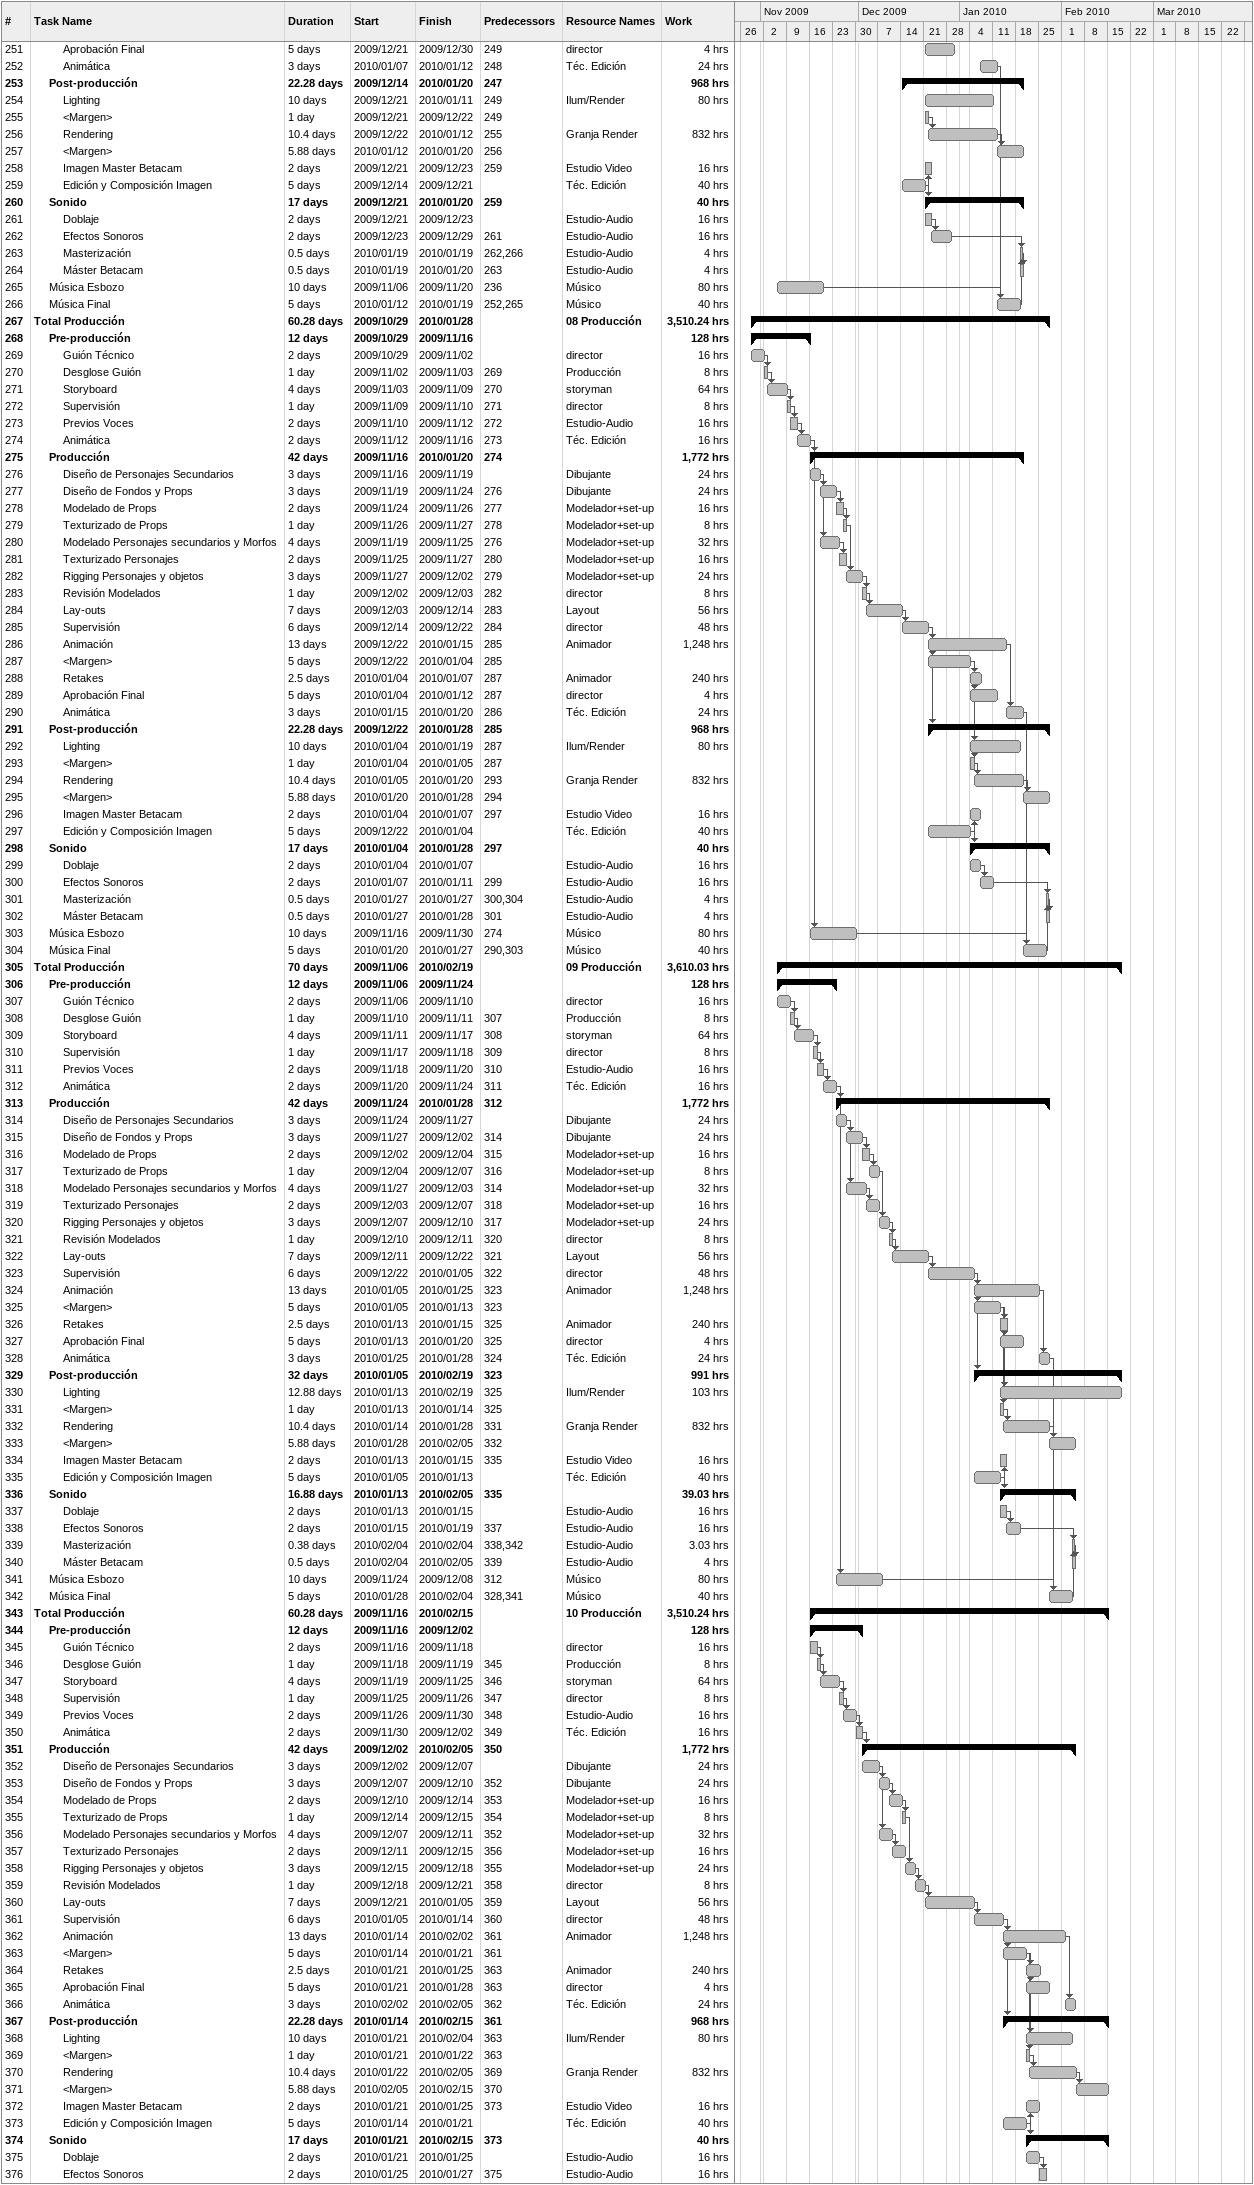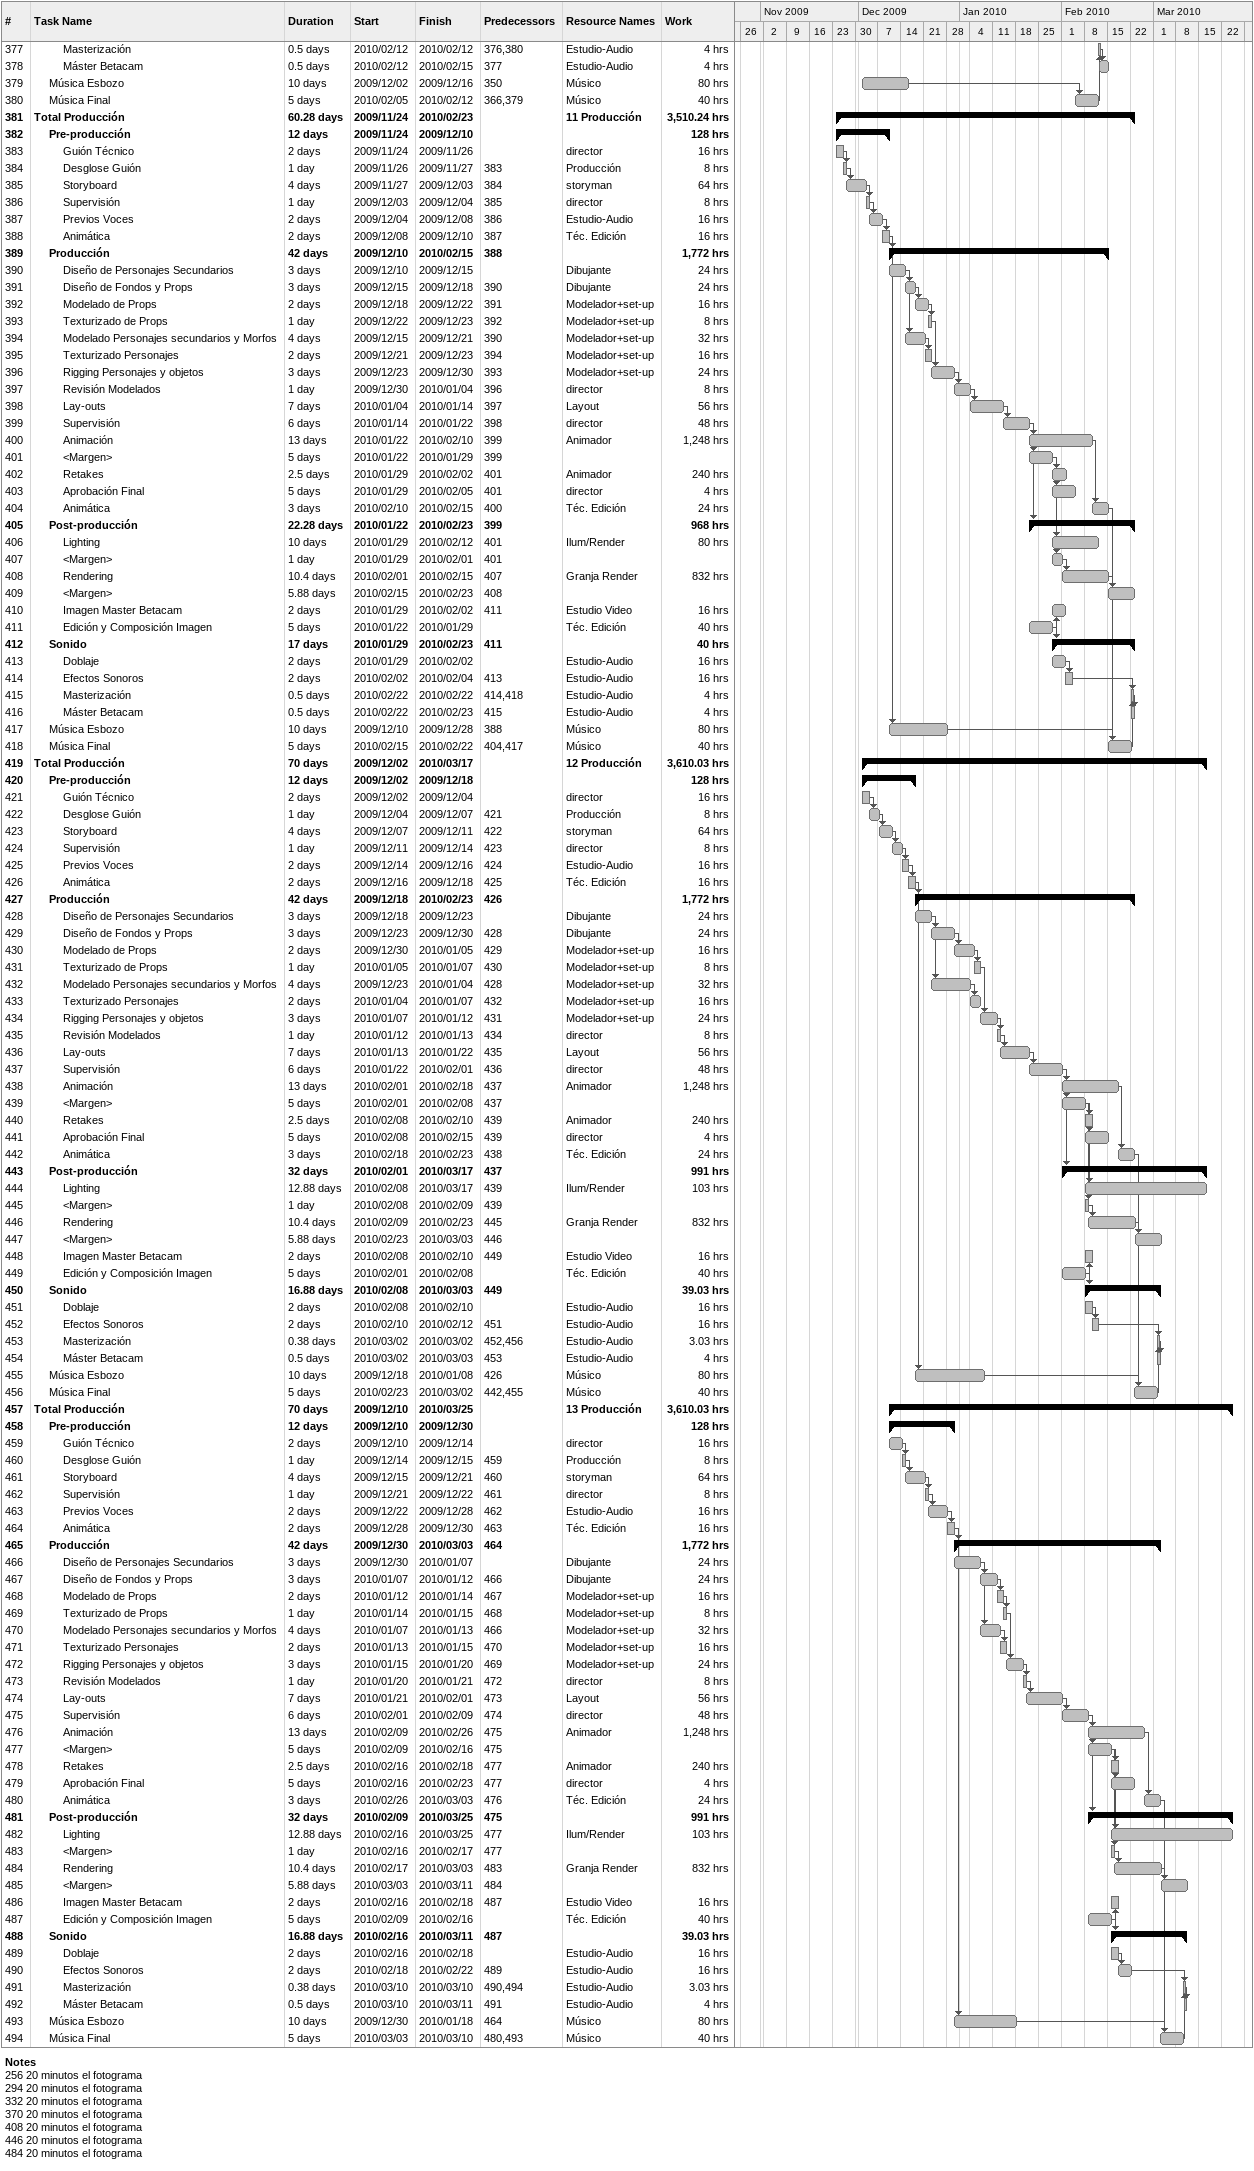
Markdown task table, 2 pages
| ID | Level | Task | Duration | Start | Finish | Predecessors | Resources | Work (h) |
|---|---|---|---|---|---|---|---|---|
| 251 | 3 | Aprobación Final | 5d | 2009-12-21 | 2009-12-30 | 249 | director | 4 |
| 252 | 3 | Animática | 3d | 2010-01-07 | 2010-01-12 | 248 | Téc. Edición | 24 |
| 253 | 2 | **Post-producción** | 22.28d | 2009-12-14 | 2010-01-20 | 247 |  | 968 |
| 254 | 3 | Lighting | 10d | 2009-12-21 | 2010-01-11 | 249 | Ilum/Render | 80 |
| 255 | 3 | <Margen> | 1d | 2009-12-21 | 2009-12-22 | 249 |  |  |
| 256 | 3 | Rendering | 10.4d | 2009-12-22 | 2010-01-12 | 255 | Granja Render | 832 |
| 257 | 3 | <Margen> | 5.88d | 2010-01-12 | 2010-01-20 | 256 |  |  |
| 258 | 3 | Imagen Master Betacam | 2d | 2009-12-21 | 2009-12-23 | 259 | Estudio Video | 16 |
| 259 | 3 | Edición y Composición Imagen | 5d | 2009-12-14 | 2009-12-21 |  | Téc. Edición | 40 |
| 260 | 2 | **Sonido** | 17d | 2009-12-21 | 2010-01-20 | 259 |  | 40 |
| 261 | 3 | Doblaje | 2d | 2009-12-21 | 2009-12-23 |  | Estudio-Audio | 16 |
| 262 | 3 | Efectos Sonoros | 2d | 2009-12-23 | 2009-12-29 | 261 | Estudio-Audio | 16 |
| 263 | 3 | Masterización | 0.5d | 2010-01-19 | 2010-01-19 | 262, 266 | Estudio-Audio | 4 |
| 264 | 3 | Máster Betacam | 0.5d | 2010-01-19 | 2010-01-20 | 263 | Estudio-Audio | 4 |
| 265 | 2 | Música Esbozo | 10d | 2009-11-06 | 2009-11-20 | 236 | Músico | 80 |
| 266 | 2 | Música Final | 5d | 2010-01-12 | 2010-01-19 | 252, 265 | Músico | 40 |
| 267 | 1 | **Total Producción** | 60.28d | 2009-10-29 | 2010-01-28 |  | 08 Producción | 3510.24 |
| 268 | 2 | **Pre-producción** | 12d | 2009-10-29 | 2009-11-16 |  |  | 128 |
| 269 | 3 | Guión Técnico | 2d | 2009-10-29 | 2009-11-02 |  | director | 16 |
| 270 | 3 | Desglose Guión | 1d | 2009-11-02 | 2009-11-03 | 269 | Producción | 8 |
| 271 | 3 | Storyboard | 4d | 2009-11-03 | 2009-11-09 | 270 | storyman | 64 |
| 272 | 3 | Supervisión | 1d | 2009-11-09 | 2009-11-10 | 271 | director | 8 |
| 273 | 3 | Previos Voces | 2d | 2009-11-10 | 2009-11-12 | 272 | Estudio-Audio | 16 |
| 274 | 3 | Animática | 2d | 2009-11-12 | 2009-11-16 | 273 | Téc. Edición | 16 |
| 275 | 2 | **Producción** | 42d | 2009-11-16 | 2010-01-20 | 274 |  | 1772 |
| 276 | 3 | Diseño de Personajes Secundarios | 3d | 2009-11-16 | 2009-11-19 |  | Dibujante | 24 |
| 277 | 3 | Diseño de Fondos y Props | 3d | 2009-11-19 | 2009-11-24 | 276 | Dibujante | 24 |
| 278 | 3 | Modelado de Props | 2d | 2009-11-24 | 2009-11-26 | 277 | Modelador+set-up | 16 |
| 279 | 3 | Texturizado de Props | 1d | 2009-11-26 | 2009-11-27 | 278 | Modelador+set-up | 8 |
| 280 | 3 | Modelado Personajes secundarios y Morfos | 4d | 2009-11-19 | 2009-11-25 | 276 | Modelador+set-up | 32 |
| 281 | 3 | Texturizado Personajes | 2d | 2009-11-25 | 2009-11-27 | 280 | Modelador+set-up | 16 |
| 282 | 3 | Rigging Personajes y objetos | 3d | 2009-11-27 | 2009-12-02 | 279 | Modelador+set-up | 24 |
| 283 | 3 | Revisión Modelados | 1d | 2009-12-02 | 2009-12-03 | 282 | director | 8 |
| 284 | 3 | Lay-outs | 7d | 2009-12-03 | 2009-12-14 | 283 | Layout | 56 |
| 285 | 3 | Supervisión | 6d | 2009-12-14 | 2009-12-22 | 284 | director | 48 |
| 286 | 3 | Animación | 13d | 2009-12-22 | 2010-01-15 | 285 | Animador | 1248 |
| 287 | 3 | <Margen> | 5d | 2009-12-22 | 2010-01-04 | 285 |  |  |
| 288 | 3 | Retakes | 2.5d | 2010-01-04 | 2010-01-07 | 287 | Animador | 240 |
| 289 | 3 | Aprobación Final | 5d | 2010-01-04 | 2010-01-12 | 287 | director | 4 |
| 290 | 3 | Animática | 3d | 2010-01-15 | 2010-01-20 | 286 | Téc. Edición | 24 |
| 291 | 2 | **Post-producción** | 22.28d | 2009-12-22 | 2010-01-28 | 285 |  | 968 |
| 292 | 3 | Lighting | 10d | 2010-01-04 | 2010-01-19 | 287 | Ilum/Render | 80 |
| 293 | 3 | <Margen> | 1d | 2010-01-04 | 2010-01-05 | 287 |  |  |
| 294 | 3 | Rendering | 10.4d | 2010-01-05 | 2010-01-20 | 293 | Granja Render | 832 |
| 295 | 3 | <Margen> | 5.88d | 2010-01-20 | 2010-01-28 | 294 |  |  |
| 296 | 3 | Imagen Master Betacam | 2d | 2010-01-04 | 2010-01-07 | 297 | Estudio Video | 16 |
| 297 | 3 | Edición y Composición Imagen | 5d | 2009-12-22 | 2010-01-04 |  | Téc. Edición | 40 |
| 298 | 2 | **Sonido** | 17d | 2010-01-04 | 2010-01-28 | 297 |  | 40 |
| 299 | 3 | Doblaje | 2d | 2010-01-04 | 2010-01-07 |  | Estudio-Audio | 16 |
| 300 | 3 | Efectos Sonoros | 2d | 2010-01-07 | 2010-01-11 | 299 | Estudio-Audio | 16 |
| 301 | 3 | Masterización | 0.5d | 2010-01-27 | 2010-01-27 | 300, 304 | Estudio-Audio | 4 |
| 302 | 3 | Máster Betacam | 0.5d | 2010-01-27 | 2010-01-28 | 301 | Estudio-Audio | 4 |
| 303 | 2 | Música Esbozo | 10d | 2009-11-16 | 2009-11-30 | 274 | Músico | 80 |
| 304 | 2 | Música Final | 5d | 2010-01-20 | 2010-01-27 | 290, 303 | Músico | 40 |
| 305 | 1 | **Total Producción** | 70d | 2009-11-06 | 2010-02-19 |  | 09 Producción | 3610.03 |
| 306 | 2 | **Pre-producción** | 12d | 2009-11-06 | 2009-11-24 |  |  | 128 |
| 307 | 3 | Guión Técnico | 2d | 2009-11-06 | 2009-11-10 |  | director | 16 |
| 308 | 3 | Desglose Guión | 1d | 2009-11-10 | 2009-11-11 | 307 | Producción | 8 |
| 309 | 3 | Storyboard | 4d | 2009-11-11 | 2009-11-17 | 308 | storyman | 64 |
| 310 | 3 | Supervisión | 1d | 2009-11-17 | 2009-11-18 | 309 | director | 8 |
| 311 | 3 | Previos Voces | 2d | 2009-11-18 | 2009-11-20 | 310 | Estudio-Audio | 16 |
| 312 | 3 | Animática | 2d | 2009-11-20 | 2009-11-24 | 311 | Téc. Edición | 16 |
| 313 | 2 | **Producción** | 42d | 2009-11-24 | 2010-01-28 | 312 |  | 1772 |
| 314 | 3 | Diseño de Personajes Secundarios | 3d | 2009-11-24 | 2009-11-27 |  | Dibujante | 24 |
| 315 | 3 | Diseño de Fondos y Props | 3d | 2009-11-27 | 2009-12-02 | 314 | Dibujante | 24 |
| 316 | 3 | Modelado de Props | 2d | 2009-12-02 | 2009-12-04 | 315 | Modelador+set-up | 16 |
| 317 | 3 | Texturizado de Props | 1d | 2009-12-04 | 2009-12-07 | 316 | Modelador+set-up | 8 |
| 318 | 3 | Modelado Personajes secundarios y Morfos | 4d | 2009-11-27 | 2009-12-03 | 314 | Modelador+set-up | 32 |
| 319 | 3 | Texturizado Personajes | 2d | 2009-12-03 | 2009-12-07 | 318 | Modelador+set-up | 16 |
| 320 | 3 | Rigging Personajes y objetos | 3d | 2009-12-07 | 2009-12-10 | 317 | Modelador+set-up | 24 |
| 321 | 3 | Revisión Modelados | 1d | 2009-12-10 | 2009-12-11 | 320 | director | 8 |
| 322 | 3 | Lay-outs | 7d | 2009-12-11 | 2009-12-22 | 321 | Layout | 56 |
| 323 | 3 | Supervisión | 6d | 2009-12-22 | 2010-01-05 | 322 | director | 48 |
| 324 | 3 | Animación | 13d | 2010-01-05 | 2010-01-25 | 323 | Animador | 1248 |
| 325 | 3 | <Margen> | 5d | 2010-01-05 | 2010-01-13 | 323 |  |  |
| 326 | 3 | Retakes | 2.5d | 2010-01-13 | 2010-01-15 | 325 | Animador | 240 |
| 327 | 3 | Aprobación Final | 5d | 2010-01-13 | 2010-01-20 | 325 | director | 4 |
| 328 | 3 | Animática | 3d | 2010-01-25 | 2010-01-28 | 324 | Téc. Edición | 24 |
| 329 | 2 | **Post-producción** | 32d | 2010-01-05 | 2010-02-19 | 323 |  | 991 |
| 330 | 3 | Lighting | 12.88d | 2010-01-13 | 2010-02-19 | 325 | Ilum/Render | 103 |
| 331 | 3 | <Margen> | 1d | 2010-01-13 | 2010-01-14 | 325 |  |  |
| 332 | 3 | Rendering | 10.4d | 2010-01-14 | 2010-01-28 | 331 | Granja Render | 832 |
| 333 | 3 | <Margen> | 5.88d | 2010-01-28 | 2010-02-05 | 332 |  |  |
| 334 | 3 | Imagen Master Betacam | 2d | 2010-01-13 | 2010-01-15 | 335 | Estudio Video | 16 |
| 335 | 3 | Edición y Composición Imagen | 5d | 2010-01-05 | 2010-01-13 |  | Téc. Edición | 40 |
| 336 | 2 | **Sonido** | 16.88d | 2010-01-13 | 2010-02-05 | 335 |  | 39.03 |
| 337 | 3 | Doblaje | 2d | 2010-01-13 | 2010-01-15 |  | Estudio-Audio | 16 |
| 338 | 3 | Efectos Sonoros | 2d | 2010-01-15 | 2010-01-19 | 337 | Estudio-Audio | 16 |
| 339 | 3 | Masterización | 0.38d | 2010-02-04 | 2010-02-04 | 338, 342 | Estudio-Audio | 3.03 |
| 340 | 3 | Máster Betacam | 0.5d | 2010-02-04 | 2010-02-05 | 339 | Estudio-Audio | 4 |
| 341 | 2 | Música Esbozo | 10d | 2009-11-24 | 2009-12-08 | 312 | Músico | 80 |
| 342 | 2 | Música Final | 5d | 2010-01-28 | 2010-02-04 | 328, 341 | Músico | 40 |
| 343 | 1 | **Total Producción** | 60.28d | 2009-11-16 | 2010-02-15 |  | 10 Producción | 3510.24 |
| 344 | 2 | **Pre-producción** | 12d | 2009-11-16 | 2009-12-02 |  |  | 128 |
| 345 | 3 | Guión Técnico | 2d | 2009-11-16 | 2009-11-18 |  | director | 16 |
| 346 | 3 | Desglose Guión | 1d | 2009-11-18 | 2009-11-19 | 345 | Producción | 8 |
| 347 | 3 | Storyboard | 4d | 2009-11-19 | 2009-11-25 | 346 | storyman | 64 |
| 348 | 3 | Supervisión | 1d | 2009-11-25 | 2009-11-26 | 347 | director | 8 |
| 349 | 3 | Previos Voces | 2d | 2009-11-26 | 2009-11-30 | 348 | Estudio-Audio | 16 |
| 350 | 3 | Animática | 2d | 2009-11-30 | 2009-12-02 | 349 | Téc. Edición | 16 |
| 351 | 2 | **Producción** | 42d | 2009-12-02 | 2010-02-05 | 350 |  | 1772 |
| 352 | 3 | Diseño de Personajes Secundarios | 3d | 2009-12-02 | 2009-12-07 |  | Dibujante | 24 |
| 353 | 3 | Diseño de Fondos y Props | 3d | 2009-12-07 | 2009-12-10 | 352 | Dibujante | 24 |
| 354 | 3 | Modelado de Props | 2d | 2009-12-10 | 2009-12-14 | 353 | Modelador+set-up | 16 |
| 355 | 3 | Texturizado de Props | 1d | 2009-12-14 | 2009-12-15 | 354 | Modelador+set-up | 8 |
| 356 | 3 | Modelado Personajes secundarios y Morfos | 4d | 2009-12-07 | 2009-12-11 | 352 | Modelador+set-up | 32 |
| 357 | 3 | Texturizado Personajes | 2d | 2009-12-11 | 2009-12-15 | 356 | Modelador+set-up | 16 |
| 358 | 3 | Rigging Personajes y objetos | 3d | 2009-12-15 | 2009-12-18 | 355 | Modelador+set-up | 24 |
| 359 | 3 | Revisión Modelados | 1d | 2009-12-18 | 2009-12-21 | 358 | director | 8 |
| 360 | 3 | Lay-outs | 7d | 2009-12-21 | 2010-01-05 | 359 | Layout | 56 |
| 361 | 3 | Supervisión | 6d | 2010-01-05 | 2010-01-14 | 360 | director | 48 |
| 362 | 3 | Animación | 13d | 2010-01-14 | 2010-02-02 | 361 | Animador | 1248 |
| 363 | 3 | <Margen> | 5d | 2010-01-14 | 2010-01-21 | 361 |  |  |
| 364 | 3 | Retakes | 2.5d | 2010-01-21 | 2010-01-25 | 363 | Animador | 240 |
| 365 | 3 | Aprobación Final | 5d | 2010-01-21 | 2010-01-28 | 363 | director | 4 |
| 366 | 3 | Animática | 3d | 2010-02-02 | 2010-02-05 | 362 | Téc. Edición | 24 |
| 367 | 2 | **Post-producción** | 22.28d | 2010-01-14 | 2010-02-15 | 361 |  | 968 |
| 368 | 3 | Lighting | 10d | 2010-01-21 | 2010-02-04 | 363 | Ilum/Render | 80 |
| 369 | 3 | <Margen> | 1d | 2010-01-21 | 2010-01-22 | 363 |  |  |
| 370 | 3 | Rendering | 10.4d | 2010-01-22 | 2010-02-05 | 369 | Granja Render | 832 |
| 371 | 3 | <Margen> | 5.88d | 2010-02-05 | 2010-02-15 | 370 |  |  |
| 372 | 3 | Imagen Master Betacam | 2d | 2010-01-21 | 2010-01-25 | 373 | Estudio Video | 16 |
| 373 | 3 | Edición y Composición Imagen | 5d | 2010-01-14 | 2010-01-21 |  | Téc. Edición | 40 |
| 374 | 2 | **Sonido** | 17d | 2010-01-21 | 2010-02-15 | 373 |  | 40 |
| 375 | 3 | Doblaje | 2d | 2010-01-21 | 2010-01-25 |  | Estudio-Audio | 16 |
| 376 | 3 | Efectos Sonoros | 2d | 2010-01-25 | 2010-01-27 | 375 | Estudio-Audio | 16 |
| 377 | 3 | Masterización | 0.5d | 2010-02-12 | 2010-02-12 | 376, 380 | Estudio-Audio | 4 |
| 378 | 3 | Máster Betacam | 0.5d | 2010-02-12 | 2010-02-15 | 377 | Estudio-Audio | 4 |
| 379 | 2 | Música Esbozo | 10d | 2009-12-02 | 2009-12-16 | 350 | Músico | 80 |
| 380 | 2 | Música Final | 5d | 2010-02-05 | 2010-02-12 | 366, 379 | Músico | 40 |
| 381 | 1 | **Total Producción** | 60.28d | 2009-11-24 | 2010-02-23 |  | 11 Producción | 3510.24 |
| 382 | 2 | **Pre-producción** | 12d | 2009-11-24 | 2009-12-10 |  |  | 128 |
| 383 | 3 | Guión Técnico | 2d | 2009-11-24 | 2009-11-26 |  | director | 16 |
| 384 | 3 | Desglose Guión | 1d | 2009-11-26 | 2009-11-27 | 383 | Producción | 8 |
| 385 | 3 | Storyboard | 4d | 2009-11-27 | 2009-12-03 | 384 | storyman | 64 |
| 386 | 3 | Supervisión | 1d | 2009-12-03 | 2009-12-04 | 385 | director | 8 |
| 387 | 3 | Previos Voces | 2d | 2009-12-04 | 2009-12-08 | 386 | Estudio-Audio | 16 |
| 388 | 3 | Animática | 2d | 2009-12-08 | 2009-12-10 | 387 | Téc. Edición | 16 |
| 389 | 2 | **Producción** | 42d | 2009-12-10 | 2010-02-15 | 388 |  | 1772 |
| 390 | 3 | Diseño de Personajes Secundarios | 3d | 2009-12-10 | 2009-12-15 |  | Dibujante | 24 |
| 391 | 3 | Diseño de Fondos y Props | 3d | 2009-12-15 | 2009-12-18 | 390 | Dibujante | 24 |
| 392 | 3 | Modelado de Props | 2d | 2009-12-18 | 2009-12-22 | 391 | Modelador+set-up | 16 |
| 393 | 3 | Texturizado de Props | 1d | 2009-12-22 | 2009-12-23 | 392 | Modelador+set-up | 8 |
| 394 | 3 | Modelado Personajes secundarios y Morfos | 4d | 2009-12-15 | 2009-12-21 | 390 | Modelador+set-up | 32 |
| 395 | 3 | Texturizado Personajes | 2d | 2009-12-21 | 2009-12-23 | 394 | Modelador+set-up | 16 |
| 396 | 3 | Rigging Personajes y objetos | 3d | 2009-12-23 | 2009-12-30 | 393 | Modelador+set-up | 24 |
| 397 | 3 | Revisión Modelados | 1d | 2009-12-30 | 2010-01-04 | 396 | director | 8 |
| 398 | 3 | Lay-outs | 7d | 2010-01-04 | 2010-01-14 | 397 | Layout | 56 |
| 399 | 3 | Supervisión | 6d | 2010-01-14 | 2010-01-22 | 398 | director | 48 |
| 400 | 3 | Animación | 13d | 2010-01-22 | 2010-02-10 | 399 | Animador | 1248 |
| 401 | 3 | <Margen> | 5d | 2010-01-22 | 2010-01-29 | 399 |  |  |
| 402 | 3 | Retakes | 2.5d | 2010-01-29 | 2010-02-02 | 401 | Animador | 240 |
| 403 | 3 | Aprobación Final | 5d | 2010-01-29 | 2010-02-05 | 401 | director | 4 |
| 404 | 3 | Animática | 3d | 2010-02-10 | 2010-02-15 | 400 | Téc. Edición | 24 |
| 405 | 2 | **Post-producción** | 22.28d | 2010-01-22 | 2010-02-23 | 399 |  | 968 |
| 406 | 3 | Lighting | 10d | 2010-01-29 | 2010-02-12 | 401 | Ilum/Render | 80 |
| 407 | 3 | <Margen> | 1d | 2010-01-29 | 2010-02-01 | 401 |  |  |
| 408 | 3 | Rendering | 10.4d | 2010-02-01 | 2010-02-15 | 407 | Granja Render | 832 |
| 409 | 3 | <Margen> | 5.88d | 2010-02-15 | 2010-02-23 | 408 |  |  |
| 410 | 3 | Imagen Master Betacam | 2d | 2010-01-29 | 2010-02-02 | 411 | Estudio Video | 16 |
| 411 | 3 | Edición y Composición Imagen | 5d | 2010-01-22 | 2010-01-29 |  | Téc. Edición | 40 |
| 412 | 2 | **Sonido** | 17d | 2010-01-29 | 2010-02-23 | 411 |  | 40 |
| 413 | 3 | Doblaje | 2d | 2010-01-29 | 2010-02-02 |  | Estudio-Audio | 16 |
| 414 | 3 | Efectos Sonoros | 2d | 2010-02-02 | 2010-02-04 | 413 | Estudio-Audio | 16 |
| 415 | 3 | Masterización | 0.5d | 2010-02-22 | 2010-02-22 | 414, 418 | Estudio-Audio | 4 |
| 416 | 3 | Máster Betacam | 0.5d | 2010-02-22 | 2010-02-23 | 415 | Estudio-Audio | 4 |
| 417 | 2 | Música Esbozo | 10d | 2009-12-10 | 2009-12-28 | 388 | Músico | 80 |
| 418 | 2 | Música Final | 5d | 2010-02-15 | 2010-02-22 | 404, 417 | Músico | 40 |
| 419 | 1 | **Total Producción** | 70d | 2009-12-02 | 2010-03-17 |  | 12 Producción | 3610.03 |
| 420 | 2 | **Pre-producción** | 12d | 2009-12-02 | 2009-12-18 |  |  | 128 |
| 421 | 3 | Guión Técnico | 2d | 2009-12-02 | 2009-12-04 |  | director | 16 |
| 422 | 3 | Desglose Guión | 1d | 2009-12-04 | 2009-12-07 | 421 | Producción | 8 |
| 423 | 3 | Storyboard | 4d | 2009-12-07 | 2009-12-11 | 422 | storyman | 64 |
| 424 | 3 | Supervisión | 1d | 2009-12-11 | 2009-12-14 | 423 | director | 8 |
| 425 | 3 | Previos Voces | 2d | 2009-12-14 | 2009-12-16 | 424 | Estudio-Audio | 16 |
| 426 | 3 | Animática | 2d | 2009-12-16 | 2009-12-18 | 425 | Téc. Edición | 16 |
| 427 | 2 | **Producción** | 42d | 2009-12-18 | 2010-02-23 | 426 |  | 1772 |
| 428 | 3 | Diseño de Personajes Secundarios | 3d | 2009-12-18 | 2009-12-23 |  | Dibujante | 24 |
| 429 | 3 | Diseño de Fondos y Props | 3d | 2009-12-23 | 2009-12-30 | 428 | Dibujante | 24 |
| 430 | 3 | Modelado de Props | 2d | 2009-12-30 | 2010-01-05 | 429 | Modelador+set-up | 16 |
| 431 | 3 | Texturizado de Props | 1d | 2010-01-05 | 2010-01-07 | 430 | Modelador+set-up | 8 |
| 432 | 3 | Modelado Personajes secundarios y Morfos | 4d | 2009-12-23 | 2010-01-04 | 428 | Modelador+set-up | 32 |
| 433 | 3 | Texturizado Personajes | 2d | 2010-01-04 | 2010-01-07 | 432 | Modelador+set-up | 16 |
| 434 | 3 | Rigging Personajes y objetos | 3d | 2010-01-07 | 2010-01-12 | 431 | Modelador+set-up | 24 |
| 435 | 3 | Revisión Modelados | 1d | 2010-01-12 | 2010-01-13 | 434 | director | 8 |
| 436 | 3 | Lay-outs | 7d | 2010-01-13 | 2010-01-22 | 435 | Layout | 56 |
| 437 | 3 | Supervisión | 6d | 2010-01-22 | 2010-02-01 | 436 | director | 48 |
| 438 | 3 | Animación | 13d | 2010-02-01 | 2010-02-18 | 437 | Animador | 1248 |
| 439 | 3 | <Margen> | 5d | 2010-02-01 | 2010-02-08 | 437 |  |  |
| 440 | 3 | Retakes | 2.5d | 2010-02-08 | 2010-02-10 | 439 | Animador | 240 |
| 441 | 3 | Aprobación Final | 5d | 2010-02-08 | 2010-02-15 | 439 | director | 4 |
| 442 | 3 | Animática | 3d | 2010-02-18 | 2010-02-23 | 438 | Téc. Edición | 24 |
| 443 | 2 | **Post-producción** | 32d | 2010-02-01 | 2010-03-17 | 437 |  | 991 |
| 444 | 3 | Lighting | 12.88d | 2010-02-08 | 2010-03-17 | 439 | Ilum/Render | 103 |
| 445 | 3 | <Margen> | 1d | 2010-02-08 | 2010-02-09 | 439 |  |  |
| 446 | 3 | Rendering | 10.4d | 2010-02-09 | 2010-02-23 | 445 | Granja Render | 832 |
| 447 | 3 | <Margen> | 5.88d | 2010-02-23 | 2010-03-03 | 446 |  |  |
| 448 | 3 | Imagen Master Betacam | 2d | 2010-02-08 | 2010-02-10 | 449 | Estudio Video | 16 |
| 449 | 3 | Edición y Composición Imagen | 5d | 2010-02-01 | 2010-02-08 |  | Téc. Edición | 40 |
| 450 | 2 | **Sonido** | 16.88d | 2010-02-08 | 2010-03-03 | 449 |  | 39.03 |
| 451 | 3 | Doblaje | 2d | 2010-02-08 | 2010-02-10 |  | Estudio-Audio | 16 |
| 452 | 3 | Efectos Sonoros | 2d | 2010-02-10 | 2010-02-12 | 451 | Estudio-Audio | 16 |
| 453 | 3 | Masterización | 0.38d | 2010-03-02 | 2010-03-02 | 452, 456 | Estudio-Audio | 3.03 |
| 454 | 3 | Máster Betacam | 0.5d | 2010-03-02 | 2010-03-03 | 453 | Estudio-Audio | 4 |
| 455 | 2 | Música Esbozo | 10d | 2009-12-18 | 2010-01-08 | 426 | Músico | 80 |
| 456 | 2 | Música Final | 5d | 2010-02-23 | 2010-03-02 | 442, 455 | Músico | 40 |
| 457 | 1 | **Total Producción** | 70d | 2009-12-10 | 2010-03-25 |  | 13 Producción | 3610.03 |
| 458 | 2 | **Pre-producción** | 12d | 2009-12-10 | 2009-12-30 |  |  | 128 |
| 459 | 3 | Guión Técnico | 2d | 2009-12-10 | 2009-12-14 |  | director | 16 |
| 460 | 3 | Desglose Guión | 1d | 2009-12-14 | 2009-12-15 | 459 | Producción | 8 |
| 461 | 3 | Storyboard | 4d | 2009-12-15 | 2009-12-21 | 460 | storyman | 64 |
| 462 | 3 | Supervisión | 1d | 2009-12-21 | 2009-12-22 | 461 | director | 8 |
| 463 | 3 | Previos Voces | 2d | 2009-12-22 | 2009-12-28 | 462 | Estudio-Audio | 16 |
| 464 | 3 | Animática | 2d | 2009-12-28 | 2009-12-30 | 463 | Téc. Edición | 16 |
| 465 | 2 | **Producción** | 42d | 2009-12-30 | 2010-03-03 | 464 |  | 1772 |
| 466 | 3 | Diseño de Personajes Secundarios | 3d | 2009-12-30 | 2010-01-07 |  | Dibujante | 24 |
| 467 | 3 | Diseño de Fondos y Props | 3d | 2010-01-07 | 2010-01-12 | 466 | Dibujante | 24 |
| 468 | 3 | Modelado de Props | 2d | 2010-01-12 | 2010-01-14 | 467 | Modelador+set-up | 16 |
| 469 | 3 | Texturizado de Props | 1d | 2010-01-14 | 2010-01-15 | 468 | Modelador+set-up | 8 |
| 470 | 3 | Modelado Personajes secundarios y Morfos | 4d | 2010-01-07 | 2010-01-13 | 466 | Modelador+set-up | 32 |
| 471 | 3 | Texturizado Personajes | 2d | 2010-01-13 | 2010-01-15 | 470 | Modelador+set-up | 16 |
| 472 | 3 | Rigging Personajes y objetos | 3d | 2010-01-15 | 2010-01-20 | 469 | Modelador+set-up | 24 |
| 473 | 3 | Revisión Modelados | 1d | 2010-01-20 | 2010-01-21 | 472 | director | 8 |
| 474 | 3 | Lay-outs | 7d | 2010-01-21 | 2010-02-01 | 473 | Layout | 56 |
| 475 | 3 | Supervisión | 6d | 2010-02-01 | 2010-02-09 | 474 | director | 48 |
| 476 | 3 | Animación | 13d | 2010-02-09 | 2010-02-26 | 475 | Animador | 1248 |
| 477 | 3 | <Margen> | 5d | 2010-02-09 | 2010-02-16 | 475 |  |  |
| 478 | 3 | Retakes | 2.5d | 2010-02-16 | 2010-02-18 | 477 | Animador | 240 |
| 479 | 3 | Aprobación Final | 5d | 2010-02-16 | 2010-02-23 | 477 | director | 4 |
| 480 | 3 | Animática | 3d | 2010-02-26 | 2010-03-03 | 476 | Téc. Edición | 24 |
| 481 | 2 | **Post-producción** | 32d | 2010-02-09 | 2010-03-25 | 475 |  | 991 |
| 482 | 3 | Lighting | 12.88d | 2010-02-16 | 2010-03-25 | 477 | Ilum/Render | 103 |
| 483 | 3 | <Margen> | 1d | 2010-02-16 | 2010-02-17 | 477 |  |  |
| 484 | 3 | Rendering | 10.4d | 2010-02-17 | 2010-03-03 | 483 | Granja Render | 832 |
| 485 | 3 | <Margen> | 5.88d | 2010-03-03 | 2010-03-11 | 484 |  |  |
| 486 | 3 | Imagen Master Betacam | 2d | 2010-02-16 | 2010-02-18 | 487 | Estudio Video | 16 |
| 487 | 3 | Edición y Composición Imagen | 5d | 2010-02-09 | 2010-02-16 |  | Téc. Edición | 40 |
| 488 | 2 | **Sonido** | 16.88d | 2010-02-16 | 2010-03-11 | 487 |  | 39.03 |
| 489 | 3 | Doblaje | 2d | 2010-02-16 | 2010-02-18 |  | Estudio-Audio | 16 |
| 490 | 3 | Efectos Sonoros | 2d | 2010-02-18 | 2010-02-22 | 489 | Estudio-Audio | 16 |
| 491 | 3 | Masterización | 0.38d | 2010-03-10 | 2010-03-10 | 490, 494 | Estudio-Audio | 3.03 |
| 492 | 3 | Máster Betacam | 0.5d | 2010-03-10 | 2010-03-11 | 491 | Estudio-Audio | 4 |
| 493 | 2 | Música Esbozo | 10d | 2009-12-30 | 2010-01-18 | 464 | Músico | 80 |
| 494 | 2 | Música Final | 5d | 2010-03-03 | 2010-03-10 | 480, 493 | Músico | 40 |

Notes
- 256: 20 minutos el fotograma
- 294: 20 minutos el fotograma
- 332: 20 minutos el fotograma
- 370: 20 minutos el fotograma
- 408: 20 minutos el fotograma
- 446: 20 minutos el fotograma
- 484: 20 minutos el fotograma
